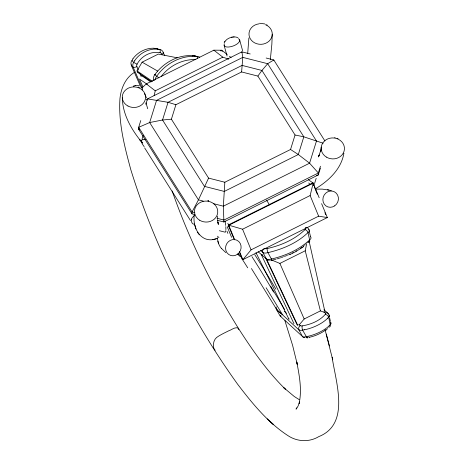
<?xml version="1.0" encoding="UTF-8"?>
<svg xmlns="http://www.w3.org/2000/svg" width="464" height="464" viewBox="0 0 464 464"><rect width="100%" height="100%" fill="white"/><g stroke="black" fill="none" stroke-linecap="round" stroke-linejoin="round"><path stroke-width="0.7" d="M194.341 214.559C192.015 228.416 201.77 244.922 217.43 238.299M217.558 219.478L217.564 216.178M272.264 34.191L271.846 44.382L270.309 59.821M147.494 99.493L147.517 98.89L241.883 51.852L250.206 53.969M194.781 214.571L192.003 213.863L192.067 211.932L198.453 199.851L208.58 178.106L171.402 119.196L175.908 104.707L241.611 71.955L257.874 76.09L295.052 135.001L303.821 136.822L323.176 143.243M241.866 52.333L241.883 51.852L242.788 57.379L241.611 71.955M273.777 60.569L273.795 59.966L266.162 58.023M248.884 37.973L247.683 53.691M295.052 135.001L290.545 149.489L224.837 182.242L223.352 206.184L223.915 221.978L217.668 220.388M225.898 229.634L225.84 226.606M225.811 230.579L225.55 231.896M320.676 151.589L321.25 147.076M343.905 153.207C341.278 169.169 328.471 180.995 315.218 188.976M313.902 185.583L313.948 184.301M324.464 312.423L320.404 310.903L305.231 250.798L306.652 243.693M224.025 221.438L223.915 221.978L318.287 174.94L320.392 168.171M191.394 219.35C191 220.899 191.881 224.791 194.642 224.164M154.112 95.677L155.243 90.84L222.807 57.165L228.729 59.183M321.616 203.673L327.329 217.558L318.629 216.172L310.138 195.541L313.183 183.17L312.666 182.915L228.213 225.011L233.926 238.902M321.071 149.46L318.478 156.942L319.354 154.947L318.669 156.113M140.772 120.553L138.666 127.322L138.603 129.253L192.003 213.863M145.829 104.307L147.517 98.89L168.049 102.3L175.908 104.707M139.026 127.896L138.603 129.253L139.519 129.891M142.042 139.13L143.19 135.424M314.575 183.506L316.181 178.321M320.456 166.234L318.35 173.008L318.287 174.94L316.564 175.311M224.129 42.972C225.684 39.069 230.156 37.114 234.134 36.905M141.607 140.459L142.088 143.649L144.165 146.676M137.419 71.821L137.019 70.893L142.106 62.17L158.323 54.091L177.271 57.797M133.319 67.332A3.028 0.615 -18.1 0 0 136.915 66.7A2.651 2.506 -71.1 0 1 137.066 64.189C141.381 55.999 150.87 50.883 160.086 52.722A2.651 2.506 -71.1 0 1 161.959 54.213M133.655 62.454L134.786 60.691M224.663 41.795L224.912 41.418M137.071 64.189C135.134 63.075 130.401 61.492 132.953 58.864M296.954 407.85L296.032 409.144L298.085 406.052L299.582 401.963L299.106 403.436C302.116 389.714 299.361 375.567 296.769 362.013L297.372 364.739L292.598 345.332L284.873 320.554M257.874 76.09L261.94 70.458L267.687 63.707L273.795 59.966L324.893 140.923M153.851 80.591A5.87 5.597 -57.3 0 1 154.959 74.513C164.233 61.671 180.914 52.913 196.811 56.376A5.487 5.063 -74.6 0 1 197.954 56.486A5.916 5.458 -74.3 0 1 199.7 57.246M161.141 76.606C169.203 65.818 182.427 59.044 195.965 59.566M318.629 216.172L251.065 249.847L242.875 259.66L242.359 259.399L239.366 252.126M299.048 325.044L304.187 318.988L320.404 310.903M218.167 223.961L218.619 223.451M194.642 215.041L192.229 217.825A1.937 0.516 -54.8 0 0 191.313 219.426M323.878 311.802L325.374 313.125A2.651 1.288 -18.8 0 1 325.258 314.424C319.383 321.007 310.781 324.464 302.238 325.896A2.651 1.288 -18.8 0 1 300.324 325.606L298.828 324.29M311.744 183.947L312.666 182.915L313.757 185.559M325.351 313.049A3.028 2.622 -41.6 0 1 328.901 314.882A5.185 2.169 -15.1 0 1 328.669 317.086L327.526 318.252M329.945 324.98L329.173 325.722M305.364 227.946A2.958 1.433 -18.9 0 1 304.999 229.639C294.628 239.633 280.946 245.52 267.026 248.582A2.97 1.438 -18.8 0 1 264.463 248.344M141.787 88.09L146.299 83.851L213.863 50.176L221.728 50.234L227.244 54.543M310.607 236.918A5.87 2.616 -15.4 0 1 309.621 239.94C299.048 249.806 285.389 255.786 271.417 259.034A5.87 2.778 -23.9 0 1 266.371 258.941L258.077 251.674M307.719 242.637L308.044 242.336M304.964 245.009L305.318 244.714M326.047 330.095L327.045 329.318M303.862 245.874L304.233 245.589M303.108 246.448L303.491 246.164M134.583 72.274C125.361 77.79 121.011 88.369 119.956 98.658C118.308 122.763 124.567 146.583 130.802 169.644C154.547 246.233 190.861 319.093 237.626 384.221C252.19 403.274 267.687 422.449 287.993 435.667C297.204 441.827 309.297 442.389 318.814 436.601C350.575 423.957 335.669 381.947 332.137 357.286M301.559 247.573L302.151 247.155M303.549 246.68L295.8 251.616L290.023 254.504M300.359 248.397L300.968 247.985M295.893 251.152L296.554 250.769M292.477 252.973L293.173 252.619M220.435 50.878L221.728 50.234L222.204 51.55M228.213 225.011L242.573 229.216L310.138 195.541M271.863 260.118L279.891 263.424L305.231 250.798M290.348 253.994L288.898 254.649M287.431 255.275L288.167 254.968M286.688 255.583L285.192 256.169M283.684 256.737L284.438 256.459M282.924 257.01L281.393 257.532M280.627 257.787L279.583 258.117M279.067 258.274L278.023 258.587M133.383 86.043L136.207 85.498L139.223 85.77M276.973 258.889L277.501 258.738M275.923 259.173L274.874 259.451M274.346 259.585L273.29 259.846M231.345 37.317L231.843 37.201L231.507 37.277M308.026 336.261L306.304 336.638A5.156 2.361 -24.5 0 1 302.458 336.435A2.987 2.442 -56.6 0 0 305.005 337.595M216.143 238.821L212.802 239.581M309.21 337.253L308.809 337.34M304.564 329.701L302.557 330.084A5.185 2.355 -24.6 0 1 298.926 329.834M307.725 337.566L307.626 337.583A2.639 1.282 -18.8 0 1 306.426 337.647M142.941 139.728L145.487 139.42M232.69 37.039L233.189 36.963M135.047 85.643L135.726 85.544M171.402 119.196L162.539 120.002L149.657 122.542L138.666 127.322L192.067 211.932L194.845 212.64M259.556 23.241L264.834 23.942M233.868 36.917L236.06 37.056L237.939 37.752M315.323 189.109L322.236 189.109L329.005 190.101M133.441 86.35L133.957 86.35M269.804 260.733L270.338 260.745M197.658 58.667A2.999 0.911 89 0 0 196.829 56.422C180.687 55.112 164.708 63.904 155.956 77.378A5.916 5.632 -57.2 0 0 155.254 79.75M154.1 48.326L159.732 49.451A5.185 4.727 -73 0 1 163.276 52.386A3.028 0.777 -27.4 0 1 162.04 54.224M157.748 49.242L159.732 49.457M208.493 200.854L207.849 200.738L208.58 200.871M334.672 137.605L335.165 137.692M215.122 350.245C212.002 347.461 213.26 340.182 216.566 337.531C220.243 334.817 224.466 332.972 228.52 330.902C231.559 329.991 235.364 326.349 238.415 328.321C252.259 349.908 267.038 371.183 285.389 389.221L283.371 387.359L294.234 396.476L299.21 399.632M327.491 189.735L331.377 190.681M208.58 178.106L224.837 182.242M203.296 201.086L198.453 199.851L149.657 122.542L156.559 100.357L242.788 57.379L267.687 63.707L316.483 141.021L309.581 163.2L223.352 206.184L213.666 203.719M217.042 218.283L223.979 220.046L318.35 173.008L309.581 163.2L298.311 154.524L290.545 149.489M219.35 230.707L225.231 232.203M163.073 52.304L164.749 55.721M138.063 87.052L139.478 87.644M337.113 138.255L338.053 138.649M138.922 72.894L137.617 72.285L151.392 81.612M282.535 314.546L282.669 314.604A3.892 1.549 -20.5 0 0 282.814 314.65M326.818 217.303L327.329 217.558L242.875 259.66L239.61 251.72M142.106 62.17L157.702 71.085M266.609 24.731L267.16 25.05M137.019 70.893L152.586 81.444M141.508 75.562L150.933 82.006M147.14 84.274L139.484 79.042L142.837 86.809M308.34 179.684L312.266 182.445M312.475 182.601L312.922 182.944M217.512 236.205L218.967 237.632M229.454 56.272L231.113 57.565M213.863 50.176L222.807 57.165M146.299 83.851L155.243 90.84M146.102 99.232L147.21 100.096M225.835 252.631L221.316 248.31M260.698 250.525L262.926 252.48L266.365 258.947M323.93 309.726L328.152 313.438M286.45 313.217L284.374 311.309M267.206 418.818L273.603 424.688L269.224 420.68M131.904 60.314A5.156 4.889 -54.7 0 0 131.405 65.401L133.232 67.361L141.862 87.238M154.964 74.513L156.658 76.357A2.999 0.365 39.2 0 1 158.92 77.859M142.355 142.912C131.77 130.193 122.664 114.805 122.305 97.817M142.402 142.97L139.415 139.299L140.621 140.789M221.49 248.524C218.898 245.543 217.512 241.576 217.564 237.632M197.415 232.203L199.398 234.842M218.324 222.981L217.581 221.989L218.376 224.35L217.622 220.174M266.464 200.03L269.509 204.908M144.606 147.854L190.518 220.609M251.442 268.528L277.426 310.683L282.367 314.441L266.127 287.755M283.974 308.427L284.705 309.633M270.558 286.108L283.614 307.823M271.417 259.034L267.89 252.596A2.999 0.418 75.9 0 1 267.026 248.576M255.966 252.654L288.991 319.267M266.458 258.947L297.807 325.496M265.831 258.39L297.18 324.939M293.95 323.623L261.267 254.492A2.923 1.421 -18.8 0 0 262.85 254.852M144.53 93.624L146.473 97.852M279.891 263.424L304.187 318.988M140.488 86.408L131.376 65.418M141.195 76.612L139.768 73.312M138.342 70.006L136.909 66.694M319.168 197.722L313.183 183.17L228.729 225.272L234.714 239.818M314.302 186.882L315.114 188.865M315.659 190.194L317.295 194.161M324.91 212.674L325.728 214.658M242.573 229.216L251.065 249.847M227.499 227.389L231.588 237.336M238.328 253.709L238.809 254.881A3.857 3.584 -63.6 0 0 241.506 256.986M226.954 231.182L227.865 233.398M147.726 108.75L145.94 102.817M172.179 190.965L172.631 192.334C189.393 239.929 211.729 285.522 238.415 328.321L238.786 329.684M224.141 45.466L227.076 56.04M239.679 39.933L242.655 50.889M217.877 241.187L218.619 243.739M325.125 329.979L332.734 359.832M326.32 334.115L329.452 345.964M194.909 225.156L195.912 229.007M309.07 230.44L308.862 229.523A5.916 2.627 -15.5 0 1 308.688 231.965A5.487 2.442 -15.4 0 1 308.021 232.58C296.728 243.391 281.822 249.562 266.736 252.909A5.916 2.796 -23.9 0 1 262.926 252.48A3.004 2.535 -48.7 0 1 264.434 248.31M309.285 231.35L309.598 232.725M309.703 233.183L310.114 235.01M310.219 235.468L310.532 236.843M328.97 314.859L329.498 317.214M309.181 241.524L324.98 311.97M329.707 318.153L330.02 319.563M330.124 320.038L330.438 321.448M309.621 239.934L307.997 232.522A2.999 1.694 48.6 0 0 304.987 229.61M328.645 317.08L330.188 324.73A3.033 2.024 41.4 0 1 328.727 327.155M225.092 221.096L225.69 225.417M305.364 227.894A2.999 2.535 -48.7 0 1 308.809 229.541M269.126 260.101A2.964 2.506 -48.7 0 1 266.4 258.929M272.258 260.147A2.993 0.389 75.2 0 1 271.417 259.005M309.587 239.934A2.993 1.67 49.4 0 1 308.38 242.075M308.833 241.512A2.958 1.438 -18.8 0 1 308.363 242.034M272.24 260.089A2.97 1.438 -18.8 0 1 271.249 260.252M288.962 318.994A3.886 1.885 -18.8 0 1 289.002 318.82M277.223 310.462A3.892 1.549 -20.3 0 1 277.234 309.755M241.843 258.616A169.441 22.168 56.8 0 1 247.712 267.815M254.753 254.632A187.7 29.261 56.8 0 1 275.9 289.147M251.958 256.685A183.825 29.51 56.7 0 1 273.609 292.076M298.961 329.8A3.028 2.477 -56.8 0 1 300.301 325.566M307.638 337.618A3.033 0.829 80.2 0 1 306.321 336.58L302.557 330.084A3.045 0.957 81.1 0 1 302.221 325.85M327.654 318.269A26.703 12.951 -18.8 0 1 304.546 329.782M325.247 314.412A3.045 2.071 40.1 0 1 328.599 317.08M330.206 324.73A5.156 2.181 -15 0 0 330.617 322.399A2.987 2.569 -39.6 0 1 330.606 323.605M329.249 325.734A26.21 12.714 -18.8 0 1 308.021 336.313M327.619 328.245A22.197 10.765 -18.8 0 1 327.416 328.437M325.89 329.742A22.197 10.765 -18.8 0 1 309.198 337.334M276.353 309.302A3.654 1.543 -27.2 0 1 276.358 308.305M276.532 309.186A2.97 2.54 -50 0 1 276.283 306.93M280.697 315.769A5.307 1.699 -25.6 0 1 280.239 315.717M281.196 316.013A4.031 1.218 -39.7 0 1 280.337 316.088M238.769 254.904A89.042 25.566 -22.4 0 1 237.417 253.994M240.59 254.603A1.908 0.545 -22.4 0 1 238.803 254.887M227.749 223.445A2.894 0.557 61.9 0 1 228.955 225.144M228.996 226.548A1.908 0.545 -22.4 0 1 227.418 226.861M308.717 182.973A2.894 0.661 63.6 0 1 309.882 184.521M141.474 140.459A1.937 0.864 -7.8 0 1 142.906 139.664M312.951 182.897A1.937 0.708 41.4 0 1 314.047 184.336M238.229 38.669A8.248 3.532 -20 0 1 233.311 45.948A8.248 3.532 -20 0 1 224.361 43.877M265.425 24.673A11.641 10.289 0.5 0 1 269.056 41.145A11.641 10.289 0.5 0 1 250.264 38.715A11.641 10.289 0.5 0 1 259.016 23.844M131.451 65.389A2.987 0.609 -18.3 0 1 131.596 64.885M133.261 67.344A5.185 4.913 -54.2 0 1 133.626 62.437M134.664 60.604A26.703 25.265 -71.1 0 1 157.766 49.085M159.726 49.486A3.045 0.974 -79.7 0 1 160.086 52.722M158.299 49.497A5.156 4.71 -73.4 0 0 155.811 48.401A3.033 0.969 -81.3 0 0 155.046 48.975M132.884 58.806A26.21 24.795 -71.1 0 1 154.106 48.221M140.87 87.157A8.248 3.532 -20 0 1 142.17 89.987M154.993 74.936A2.993 0.36 40.1 0 1 154.993 74.542M193.239 55.529A5.87 5.417 -74.5 0 1 196.168 56.359M192.63 56.016A2.993 0.922 88.2 0 1 193.239 55.581M153.909 80.504A2.964 0.673 -23.3 0 1 154.286 80.081M168.049 102.3L162.539 120.002L204.427 186.371L224.292 191.423L298.311 154.524L303.821 136.822L261.94 70.458L242.069 65.407L168.049 102.3M298.897 329.852L276.44 309.256L280.012 315.862L302.429 336.452L298.897 329.852M237.44 254.313A8.248 7.662 -63.7 0 0 237.023 240.277A8.248 7.662 -63.7 0 0 225.562 248.379A8.248 7.662 -63.7 0 0 237.44 254.313M199.653 220.232A11.641 10.492 3.4 0 0 217.726 212.379A11.641 10.492 3.4 0 0 200.953 202.107A11.641 10.492 3.4 0 0 199.653 220.232M326.354 157.076A11.641 10.492 3.4 0 0 344.427 149.228A11.641 10.492 3.4 0 0 327.654 138.951A11.641 10.492 3.4 0 0 326.354 157.076M334.648 205.877A8.248 7.662 -63.7 0 0 334.434 191.823A8.248 7.662 -63.7 0 0 322.869 199.758A8.248 7.662 -63.7 0 0 334.648 205.877M127.977 106.024A11.641 10.289 0.5 0 0 145.568 97.341A11.641 10.289 0.5 0 0 128.232 88.201A11.641 10.289 0.5 0 0 127.977 106.024"/></g></svg>
